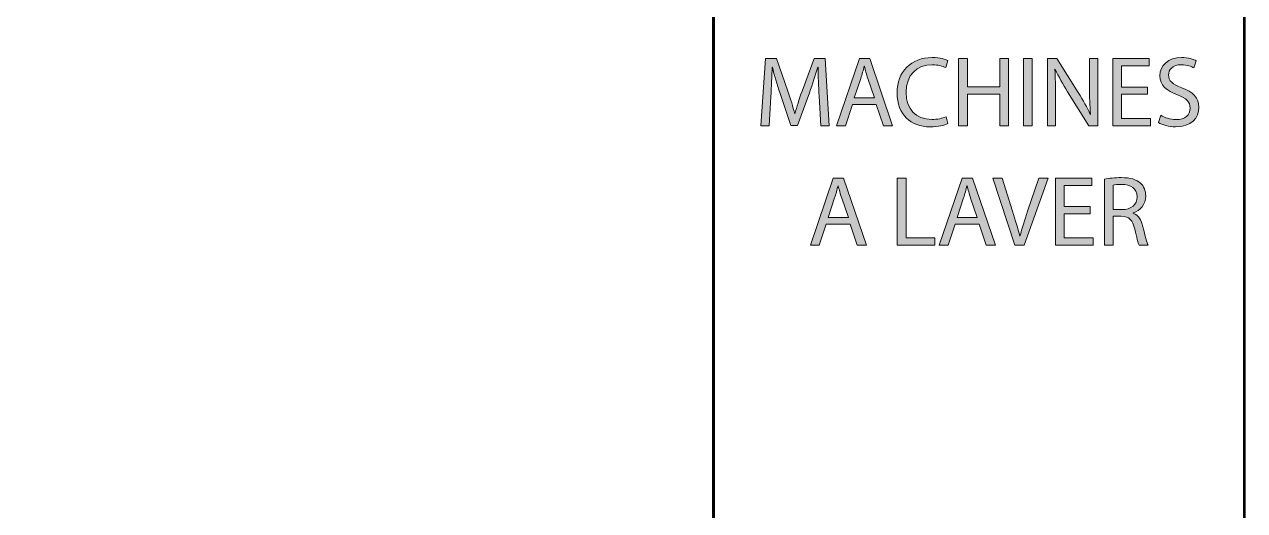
# Model space of a CAD drawing. Header units: inches. Extents: x 1 to 361, y -269 to -21.
# Drawn here: x 255.23 to 292, y -212.61 to -197.97 of the extents above; entities that cross this region are included whole.
import ezdxf

# ---------------------------------------------------------------- set-up
doc = ezdxf.new("R2010")
doc.units = ezdxf.units.IN
doc.header["$MEASUREMENT"] = 0
doc.layers.add('Layer 1', color=7, linetype='Continuous')

# ---------------------------------------------------------------- blocks, each defined once
blk = doc.blocks.new('block 20')
at = {"layer": 'Layer 1'}
h = blk.add_hatch(color=7, dxfattribs=at)
h.dxf.hatch_style = 2
edge = h.paths.add_edge_path()
edge.add_spline(control_points=[(279.177, -200.135), (279.162, -199.853), (279.144, -199.511), (279.144, -199.262), (279.144, -199.262), (279.138, -199.262), (279.138, -199.262), (279.067, -199.496), (278.985, -199.751), (278.883, -200.03), (278.883, -200.03), (278.526, -201.01), (278.526, -201.01), (278.526, -201.01), (278.329, -201.01), (278.329, -201.01), (278.329, -201.01), (277.999, -200.048), (277.999, -200.048), (277.903, -199.76), (277.825, -199.502), (277.768, -199.262), (277.768, -199.262), (277.762, -199.262), (277.762, -199.262), (277.756, -199.514), (277.741, -199.849), (277.723, -200.155), (277.723, -200.155), (277.669, -201.022), (277.669, -201.022), (277.669, -201.022), (277.42, -201.022), (277.42, -201.022), (277.42, -201.022), (277.561, -199.001), (277.561, -199.001), (277.561, -199.001), (277.894, -199.001), (277.894, -199.001), (277.894, -199.001), (278.238, -199.979), (278.238, -199.979), (278.322, -200.227), (278.389, -200.449), (278.442, -200.659), (278.442, -200.659), (278.448, -200.659), (278.448, -200.659), (278.502, -200.455), (278.575, -200.233), (278.664, -199.979), (278.664, -199.979), (279.024, -199.001), (279.024, -199.001), (279.024, -199.001), (279.357, -199.001), (279.357, -199.001), (279.357, -199.001), (279.483, -201.022), (279.483, -201.022), (279.483, -201.022), (279.225, -201.022), (279.225, -201.022), (279.225, -201.022), (279.177, -200.135), (279.177, -200.135)], knot_values=[0, 0, 0, 0, 1, 1, 1, 2, 2, 2, 3, 3, 3, 4, 4, 4, 5, 5, 5, 6, 6, 6, 7, 7, 7, 8, 8, 8, 9, 9, 9, 10, 10, 10, 11, 11, 11, 12, 12, 12, 13, 13, 13, 14, 14, 14, 15, 15, 15, 16, 16, 16, 17, 17, 17, 18, 18, 18, 19, 19, 19, 20, 20, 20, 21, 21, 21, 22, 22, 22, 22], degree=3, periodic=1)
h = blk.add_hatch(color=7, dxfattribs=at)
h.dxf.hatch_style = 2
h.paths.add_polyline_path([(280.182, -200.386), (279.972, -201.022), (279.702, -201.022), (280.391, -199.001), (280.704, -199.001), (281.393, -201.022), (281.114, -201.022), (280.899, -200.386)])
edge = h.paths.add_edge_path()
edge.add_spline(control_points=[(280.848, -200.182), (280.848, -200.182), (280.646, -199.601), (280.646, -199.601), (280.602, -199.469), (280.571, -199.349), (280.542, -199.232), (280.542, -199.232), (280.536, -199.232), (280.536, -199.232), (280.506, -199.349), (280.476, -199.475), (280.434, -199.598), (280.434, -199.598), (280.236, -200.182), (280.236, -200.182), (280.236, -200.182), (280.848, -200.182), (280.848, -200.182)], knot_values=[0, 0, 0, 0, 1, 1, 1, 2, 2, 2, 3, 3, 3, 4, 4, 4, 5, 5, 5, 6, 6, 6, 6], degree=3, periodic=1)
h = blk.add_hatch(color=7, dxfattribs=at)
h.dxf.hatch_style = 2
edge = h.paths.add_edge_path()
edge.add_spline(control_points=[(283.055, -200.959), (282.962, -201.007), (282.767, -201.055), (282.521, -201.055), (281.951, -201.055), (281.526, -200.695), (281.526, -200.03), (281.526, -199.394), (281.954, -198.968), (282.581, -198.968), (282.829, -198.968), (282.991, -199.022), (283.061, -199.058), (283.061, -199.058), (282.995, -199.271), (282.995, -199.271), (282.899, -199.223), (282.758, -199.187), (282.589, -199.187), (282.116, -199.187), (281.801, -199.49), (281.801, -200.02), (281.801, -200.518), (282.086, -200.833), (282.575, -200.833), (282.737, -200.833), (282.899, -200.8), (283.004, -200.749), (283.004, -200.749), (283.055, -200.959), (283.055, -200.959)], knot_values=[0, 0, 0, 0, 1, 1, 1, 2, 2, 2, 3, 3, 3, 4, 4, 4, 5, 5, 5, 6, 6, 6, 7, 7, 7, 8, 8, 8, 9, 9, 9, 10, 10, 10, 10], degree=3, periodic=1)
h = blk.add_hatch(color=7, dxfattribs=at)
h.dxf.hatch_style = 2
h.paths.add_polyline_path([(283.645, -199.001), (283.645, -199.847), (284.623, -199.847), (284.623, -199.001), (284.887, -199.001), (284.887, -201.022), (284.623, -201.022), (284.623, -200.075), (283.645, -200.075), (283.645, -201.022), (283.381, -201.022), (283.381, -199.001)])
h = blk.add_hatch(color=7, dxfattribs=at)
h.dxf.hatch_style = 2
h.paths.add_polyline_path([(285.6, -199.001), (285.6, -201.022), (285.337, -201.022), (285.337, -199.001)])
h = blk.add_hatch(color=7, dxfattribs=at)
h.dxf.hatch_style = 2
edge = h.paths.add_edge_path()
edge.add_spline(control_points=[(286.056, -201.022), (286.056, -201.022), (286.056, -199.001), (286.056, -199.001), (286.056, -199.001), (286.344, -199.001), (286.344, -199.001), (286.344, -199.001), (286.988, -200.024), (286.988, -200.024), (287.136, -200.26), (287.256, -200.474), (287.349, -200.68), (287.349, -200.68), (287.357, -200.677), (287.357, -200.677), (287.333, -200.407), (287.327, -200.162), (287.327, -199.847), (287.327, -199.847), (287.327, -199.001), (287.327, -199.001), (287.327, -199.001), (287.573, -199.001), (287.573, -199.001), (287.573, -199.001), (287.573, -201.022), (287.573, -201.022), (287.573, -201.022), (287.309, -201.022), (287.309, -201.022), (287.309, -201.022), (286.668, -199.997), (286.668, -199.997), (286.527, -199.772), (286.391, -199.541), (286.293, -199.322), (286.293, -199.322), (286.284, -199.325), (286.284, -199.325), (286.299, -199.58), (286.302, -199.823), (286.302, -200.158), (286.302, -200.158), (286.302, -201.022), (286.302, -201.022), (286.302, -201.022), (286.056, -201.022), (286.056, -201.022)], knot_values=[0, 0, 0, 0, 1, 1, 1, 2, 2, 2, 3, 3, 3, 4, 4, 4, 5, 5, 5, 6, 6, 6, 7, 7, 7, 8, 8, 8, 9, 9, 9, 10, 10, 10, 11, 11, 11, 12, 12, 12, 13, 13, 13, 14, 14, 14, 15, 15, 15, 16, 16, 16, 16], degree=3, periodic=1)
h = blk.add_hatch(color=7, dxfattribs=at)
h.dxf.hatch_style = 2
h.paths.add_polyline_path([(289.072, -200.075), (288.29, -200.075), (288.29, -200.803), (289.165, -200.803), (289.165, -201.022), (288.026, -201.022), (288.026, -199.001), (289.121, -199.001), (289.121, -199.22), (288.29, -199.22), (288.29, -199.858), (289.072, -199.858)])
h = blk.add_hatch(color=7, dxfattribs=at)
h.dxf.hatch_style = 2
edge = h.paths.add_edge_path()
edge.add_spline(control_points=[(289.471, -200.704), (289.589, -200.779), (289.756, -200.836), (289.936, -200.836), (290.203, -200.836), (290.359, -200.695), (290.359, -200.491), (290.359, -200.306), (290.251, -200.195), (289.978, -200.093), (289.648, -199.973), (289.445, -199.798), (289.445, -199.517), (289.445, -199.202), (289.705, -198.968), (290.098, -198.968), (290.302, -198.968), (290.455, -199.016), (290.541, -199.067), (290.541, -199.067), (290.47, -199.28), (290.47, -199.28), (290.407, -199.241), (290.272, -199.184), (290.089, -199.184), (289.813, -199.184), (289.708, -199.349), (289.708, -199.487), (289.708, -199.676), (289.831, -199.769), (290.11, -199.877), (290.452, -200.009), (290.623, -200.173), (290.623, -200.47), (290.623, -200.782), (290.395, -201.055), (289.918, -201.055), (289.724, -201.055), (289.511, -200.995), (289.402, -200.923), (289.402, -200.923), (289.471, -200.704), (289.471, -200.704)], knot_values=[0, 0, 0, 0, 1, 1, 1, 2, 2, 2, 3, 3, 3, 4, 4, 4, 5, 5, 5, 6, 6, 6, 7, 7, 7, 8, 8, 8, 9, 9, 9, 10, 10, 10, 11, 11, 11, 12, 12, 12, 13, 13, 13, 14, 14, 14, 14], degree=3, periodic=1)
h = blk.add_hatch(color=7, dxfattribs=at)
h.dxf.hatch_style = 2
h.paths.add_polyline_path([(279.393, -203.984), (279.183, -204.62), (278.914, -204.62), (279.603, -202.599), (279.915, -202.599), (280.604, -204.62), (280.325, -204.62), (280.11, -203.984)])
edge = h.paths.add_edge_path()
edge.add_spline(control_points=[(280.059, -203.78), (280.059, -203.78), (279.858, -203.199), (279.858, -203.199), (279.813, -203.067), (279.783, -202.947), (279.753, -202.83), (279.753, -202.83), (279.747, -202.83), (279.747, -202.83), (279.717, -202.947), (279.687, -203.073), (279.645, -203.196), (279.645, -203.196), (279.447, -203.78), (279.447, -203.78), (279.447, -203.78), (280.059, -203.78), (280.059, -203.78)], knot_values=[0, 0, 0, 0, 1, 1, 1, 2, 2, 2, 3, 3, 3, 4, 4, 4, 5, 5, 5, 6, 6, 6, 6], degree=3, periodic=1)
h = blk.add_hatch(color=7, dxfattribs=at)
h.dxf.hatch_style = 2
h.paths.add_polyline_path([(281.534, -202.599), (281.798, -202.599), (281.798, -204.401), (282.661, -204.401), (282.661, -204.62), (281.534, -204.62)])
h = blk.add_hatch(color=7, dxfattribs=at)
h.dxf.hatch_style = 2
h.paths.add_polyline_path([(283.279, -203.984), (283.069, -204.62), (282.8, -204.62), (283.489, -202.599), (283.801, -202.599), (284.49, -204.62), (284.211, -204.62), (283.996, -203.984)])
edge = h.paths.add_edge_path()
edge.add_spline(control_points=[(283.945, -203.78), (283.945, -203.78), (283.744, -203.199), (283.744, -203.199), (283.699, -203.067), (283.669, -202.947), (283.639, -202.83), (283.639, -202.83), (283.633, -202.83), (283.633, -202.83), (283.603, -202.947), (283.573, -203.073), (283.531, -203.196), (283.531, -203.196), (283.333, -203.78), (283.333, -203.78), (283.333, -203.78), (283.945, -203.78), (283.945, -203.78)], knot_values=[0, 0, 0, 0, 1, 1, 1, 2, 2, 2, 3, 3, 3, 4, 4, 4, 5, 5, 5, 6, 6, 6, 6], degree=3, periodic=1)
h = blk.add_hatch(color=7, dxfattribs=at)
h.dxf.hatch_style = 2
edge = h.paths.add_edge_path()
edge.add_spline(control_points=[(285.072, -204.62), (285.072, -204.62), (284.41, -202.599), (284.41, -202.599), (284.41, -202.599), (284.694, -202.599), (284.694, -202.599), (284.694, -202.599), (285.009, -203.594), (285.009, -203.594), (285.093, -203.867), (285.168, -204.113), (285.225, -204.35), (285.225, -204.35), (285.231, -204.35), (285.231, -204.35), (285.288, -204.116), (285.369, -203.861), (285.462, -203.597), (285.462, -203.597), (285.804, -202.599), (285.804, -202.599), (285.804, -202.599), (286.083, -202.599), (286.083, -202.599), (286.083, -202.599), (285.36, -204.62), (285.36, -204.62), (285.36, -204.62), (285.072, -204.62), (285.072, -204.62)], knot_values=[0, 0, 0, 0, 1, 1, 1, 2, 2, 2, 3, 3, 3, 4, 4, 4, 5, 5, 5, 6, 6, 6, 7, 7, 7, 8, 8, 8, 9, 9, 9, 10, 10, 10, 10], degree=3, periodic=1)
h = blk.add_hatch(color=7, dxfattribs=at)
h.dxf.hatch_style = 2
h.paths.add_polyline_path([(287.345, -203.672), (286.562, -203.672), (286.562, -204.401), (287.438, -204.401), (287.438, -204.62), (286.298, -204.62), (286.298, -202.599), (287.393, -202.599), (287.393, -202.818), (286.562, -202.818), (286.562, -203.457), (287.345, -203.457)])
h = blk.add_hatch(color=7, dxfattribs=at)
h.dxf.hatch_style = 2
edge = h.paths.add_edge_path()
edge.add_spline(control_points=[(287.777, -202.626), (287.909, -202.602), (288.101, -202.584), (288.278, -202.584), (288.557, -202.584), (288.74, -202.638), (288.862, -202.749), (288.962, -202.839), (289.021, -202.977), (289.021, -203.136), (289.021, -203.399), (288.853, -203.577), (288.644, -203.648), (288.644, -203.648), (288.644, -203.658), (288.644, -203.658), (288.797, -203.712), (288.89, -203.856), (288.937, -204.065), (289.004, -204.347), (289.052, -204.542), (289.093, -204.62), (289.093, -204.62), (288.824, -204.62), (288.824, -204.62), (288.791, -204.56), (288.746, -204.389), (288.691, -204.137), (288.631, -203.858), (288.521, -203.754), (288.284, -203.745), (288.284, -203.745), (288.038, -203.745), (288.038, -203.745), (288.038, -203.745), (288.038, -204.62), (288.038, -204.62), (288.038, -204.62), (287.777, -204.62), (287.777, -204.62), (287.777, -204.62), (287.777, -202.626), (287.777, -202.626)], knot_values=[0, 0, 0, 0, 1, 1, 1, 2, 2, 2, 3, 3, 3, 4, 4, 4, 5, 5, 5, 6, 6, 6, 7, 7, 7, 8, 8, 8, 9, 9, 9, 10, 10, 10, 11, 11, 11, 12, 12, 12, 13, 13, 13, 14, 14, 14, 14], degree=3, periodic=1)
edge = h.paths.add_edge_path()
edge.add_spline(control_points=[(288.038, -203.547), (288.038, -203.547), (288.305, -203.547), (288.305, -203.547), (288.584, -203.547), (288.76, -203.394), (288.76, -203.163), (288.76, -202.902), (288.572, -202.788), (288.296, -202.788), (288.17, -202.788), (288.083, -202.797), (288.038, -202.809), (288.038, -202.809), (288.038, -203.547), (288.038, -203.547)], knot_values=[0, 0, 0, 0, 1, 1, 1, 2, 2, 2, 3, 3, 3, 4, 4, 4, 5, 5, 5, 5], degree=3, periodic=1)
at = {"layer": 'Layer 1', "lineweight": 0}
for points in [[(280.182, -200.386), (279.972, -201.022), (279.702, -201.022), (280.391, -199.001), (280.704, -199.001), (281.393, -201.022), (281.114, -201.022), (280.899, -200.386), (280.182, -200.386)], [(283.645, -199.001), (283.645, -199.847), (284.623, -199.847), (284.623, -199.001), (284.887, -199.001), (284.887, -201.022), (284.623, -201.022), (284.623, -200.075), (283.645, -200.075), (283.645, -201.022), (283.381, -201.022), (283.381, -199.001), (283.645, -199.001)], [(285.6, -199.001), (285.6, -201.022), (285.337, -201.022), (285.337, -199.001), (285.6, -199.001)], [(289.072, -200.075), (288.29, -200.075), (288.29, -200.803), (289.165, -200.803), (289.165, -201.022), (288.026, -201.022), (288.026, -199.001), (289.121, -199.001), (289.121, -199.22), (288.29, -199.22), (288.29, -199.858), (289.072, -199.858), (289.072, -200.075)], [(279.393, -203.984), (279.183, -204.62), (278.914, -204.62), (279.603, -202.599), (279.915, -202.599), (280.604, -204.62), (280.325, -204.62), (280.11, -203.984), (279.393, -203.984)], [(281.534, -202.599), (281.798, -202.599), (281.798, -204.401), (282.661, -204.401), (282.661, -204.62), (281.534, -204.62), (281.534, -202.599)], [(283.279, -203.984), (283.069, -204.62), (282.8, -204.62), (283.489, -202.599), (283.801, -202.599), (284.49, -204.62), (284.211, -204.62), (283.996, -203.984), (283.279, -203.984)], [(287.345, -203.672), (286.562, -203.672), (286.562, -204.401), (287.438, -204.401), (287.438, -204.62), (286.298, -204.62), (286.298, -202.599), (287.393, -202.599), (287.393, -202.818), (286.562, -202.818), (286.562, -203.457), (287.345, -203.457), (287.345, -203.672)]]:
    blk.add_lwpolyline(points, dxfattribs=at)
for points, knots in [([(279.177, -200.135), (279.162, -199.853), (279.144, -199.511), (279.144, -199.262), (279.144, -199.262), (279.138, -199.262), (279.138, -199.262), (279.067, -199.496), (278.985, -199.751), (278.883, -200.03), (278.883, -200.03), (278.526, -201.01), (278.526, -201.01), (278.526, -201.01), (278.329, -201.01), (278.329, -201.01), (278.329, -201.01), (277.999, -200.048), (277.999, -200.048), (277.903, -199.76), (277.825, -199.502), (277.768, -199.262), (277.768, -199.262), (277.762, -199.262), (277.762, -199.262), (277.756, -199.514), (277.741, -199.849), (277.723, -200.155), (277.723, -200.155), (277.669, -201.022), (277.669, -201.022), (277.669, -201.022), (277.42, -201.022), (277.42, -201.022), (277.42, -201.022), (277.561, -199.001), (277.561, -199.001), (277.561, -199.001), (277.894, -199.001), (277.894, -199.001), (277.894, -199.001), (278.238, -199.979), (278.238, -199.979), (278.322, -200.227), (278.389, -200.449), (278.442, -200.659), (278.442, -200.659), (278.448, -200.659), (278.448, -200.659), (278.502, -200.455), (278.575, -200.233), (278.664, -199.979), (278.664, -199.979), (279.024, -199.001), (279.024, -199.001), (279.024, -199.001), (279.357, -199.001), (279.357, -199.001), (279.357, -199.001), (279.483, -201.022), (279.483, -201.022), (279.483, -201.022), (279.225, -201.022), (279.225, -201.022), (279.225, -201.022), (279.177, -200.135), (279.177, -200.135)], [0, 0, 0, 0, 1, 1, 1, 2, 2, 2, 3, 3, 3, 4, 4, 4, 5, 5, 5, 6, 6, 6, 7, 7, 7, 8, 8, 8, 9, 9, 9, 10, 10, 10, 11, 11, 11, 12, 12, 12, 13, 13, 13, 14, 14, 14, 15, 15, 15, 16, 16, 16, 17, 17, 17, 18, 18, 18, 19, 19, 19, 20, 20, 20, 21, 21, 21, 22, 22, 22, 22]), ([(280.848, -200.182), (280.848, -200.182), (280.646, -199.601), (280.646, -199.601), (280.602, -199.469), (280.571, -199.349), (280.542, -199.232), (280.542, -199.232), (280.536, -199.232), (280.536, -199.232), (280.506, -199.349), (280.476, -199.475), (280.434, -199.598), (280.434, -199.598), (280.236, -200.182), (280.236, -200.182), (280.236, -200.182), (280.848, -200.182), (280.848, -200.182)], [0, 0, 0, 0, 1, 1, 1, 2, 2, 2, 3, 3, 3, 4, 4, 4, 5, 5, 5, 6, 6, 6, 6]), ([(283.055, -200.959), (282.962, -201.007), (282.767, -201.055), (282.521, -201.055), (281.951, -201.055), (281.526, -200.695), (281.526, -200.03), (281.526, -199.394), (281.954, -198.968), (282.581, -198.968), (282.829, -198.968), (282.991, -199.022), (283.061, -199.058), (283.061, -199.058), (282.995, -199.271), (282.995, -199.271), (282.899, -199.223), (282.758, -199.187), (282.589, -199.187), (282.116, -199.187), (281.801, -199.49), (281.801, -200.02), (281.801, -200.518), (282.086, -200.833), (282.575, -200.833), (282.737, -200.833), (282.899, -200.8), (283.004, -200.749), (283.004, -200.749), (283.055, -200.959), (283.055, -200.959)], [0, 0, 0, 0, 1, 1, 1, 2, 2, 2, 3, 3, 3, 4, 4, 4, 5, 5, 5, 6, 6, 6, 7, 7, 7, 8, 8, 8, 9, 9, 9, 10, 10, 10, 10]), ([(286.056, -201.022), (286.056, -201.022), (286.056, -199.001), (286.056, -199.001), (286.056, -199.001), (286.344, -199.001), (286.344, -199.001), (286.344, -199.001), (286.988, -200.024), (286.988, -200.024), (287.136, -200.26), (287.256, -200.474), (287.349, -200.68), (287.349, -200.68), (287.357, -200.677), (287.357, -200.677), (287.333, -200.407), (287.327, -200.162), (287.327, -199.847), (287.327, -199.847), (287.327, -199.001), (287.327, -199.001), (287.327, -199.001), (287.573, -199.001), (287.573, -199.001), (287.573, -199.001), (287.573, -201.022), (287.573, -201.022), (287.573, -201.022), (287.309, -201.022), (287.309, -201.022), (287.309, -201.022), (286.668, -199.997), (286.668, -199.997), (286.527, -199.772), (286.391, -199.541), (286.293, -199.322), (286.293, -199.322), (286.284, -199.325), (286.284, -199.325), (286.299, -199.58), (286.302, -199.823), (286.302, -200.158), (286.302, -200.158), (286.302, -201.022), (286.302, -201.022), (286.302, -201.022), (286.056, -201.022), (286.056, -201.022)], [0, 0, 0, 0, 1, 1, 1, 2, 2, 2, 3, 3, 3, 4, 4, 4, 5, 5, 5, 6, 6, 6, 7, 7, 7, 8, 8, 8, 9, 9, 9, 10, 10, 10, 11, 11, 11, 12, 12, 12, 13, 13, 13, 14, 14, 14, 15, 15, 15, 16, 16, 16, 16]), ([(289.471, -200.704), (289.589, -200.779), (289.756, -200.836), (289.936, -200.836), (290.203, -200.836), (290.359, -200.695), (290.359, -200.491), (290.359, -200.306), (290.251, -200.195), (289.978, -200.093), (289.648, -199.973), (289.445, -199.798), (289.445, -199.517), (289.445, -199.202), (289.705, -198.968), (290.098, -198.968), (290.302, -198.968), (290.455, -199.016), (290.541, -199.067), (290.541, -199.067), (290.47, -199.28), (290.47, -199.28), (290.407, -199.241), (290.272, -199.184), (290.089, -199.184), (289.813, -199.184), (289.708, -199.349), (289.708, -199.487), (289.708, -199.676), (289.831, -199.769), (290.11, -199.877), (290.452, -200.009), (290.623, -200.173), (290.623, -200.47), (290.623, -200.782), (290.395, -201.055), (289.918, -201.055), (289.724, -201.055), (289.511, -200.995), (289.402, -200.923), (289.402, -200.923), (289.471, -200.704), (289.471, -200.704)], [0, 0, 0, 0, 1, 1, 1, 2, 2, 2, 3, 3, 3, 4, 4, 4, 5, 5, 5, 6, 6, 6, 7, 7, 7, 8, 8, 8, 9, 9, 9, 10, 10, 10, 11, 11, 11, 12, 12, 12, 13, 13, 13, 14, 14, 14, 14]), ([(285.072, -204.62), (285.072, -204.62), (284.41, -202.599), (284.41, -202.599), (284.41, -202.599), (284.694, -202.599), (284.694, -202.599), (284.694, -202.599), (285.009, -203.594), (285.009, -203.594), (285.093, -203.867), (285.168, -204.113), (285.225, -204.35), (285.225, -204.35), (285.231, -204.35), (285.231, -204.35), (285.288, -204.116), (285.369, -203.861), (285.462, -203.597), (285.462, -203.597), (285.804, -202.599), (285.804, -202.599), (285.804, -202.599), (286.083, -202.599), (286.083, -202.599), (286.083, -202.599), (285.36, -204.62), (285.36, -204.62), (285.36, -204.62), (285.072, -204.62), (285.072, -204.62)], [0, 0, 0, 0, 1, 1, 1, 2, 2, 2, 3, 3, 3, 4, 4, 4, 5, 5, 5, 6, 6, 6, 7, 7, 7, 8, 8, 8, 9, 9, 9, 10, 10, 10, 10]), ([(287.777, -202.626), (287.909, -202.602), (288.101, -202.584), (288.278, -202.584), (288.557, -202.584), (288.74, -202.638), (288.862, -202.749), (288.962, -202.839), (289.021, -202.977), (289.021, -203.136), (289.021, -203.399), (288.853, -203.577), (288.644, -203.648), (288.644, -203.648), (288.644, -203.658), (288.644, -203.658), (288.797, -203.712), (288.89, -203.856), (288.937, -204.065), (289.004, -204.347), (289.052, -204.542), (289.093, -204.62), (289.093, -204.62), (288.824, -204.62), (288.824, -204.62), (288.791, -204.56), (288.746, -204.389), (288.691, -204.137), (288.631, -203.858), (288.521, -203.754), (288.284, -203.745), (288.284, -203.745), (288.038, -203.745), (288.038, -203.745), (288.038, -203.745), (288.038, -204.62), (288.038, -204.62), (288.038, -204.62), (287.777, -204.62), (287.777, -204.62), (287.777, -204.62), (287.777, -202.626), (287.777, -202.626)], [0, 0, 0, 0, 1, 1, 1, 2, 2, 2, 3, 3, 3, 4, 4, 4, 5, 5, 5, 6, 6, 6, 7, 7, 7, 8, 8, 8, 9, 9, 9, 10, 10, 10, 11, 11, 11, 12, 12, 12, 13, 13, 13, 14, 14, 14, 14]), ([(280.059, -203.78), (280.059, -203.78), (279.858, -203.199), (279.858, -203.199), (279.813, -203.067), (279.783, -202.947), (279.753, -202.83), (279.753, -202.83), (279.747, -202.83), (279.747, -202.83), (279.717, -202.947), (279.687, -203.073), (279.645, -203.196), (279.645, -203.196), (279.447, -203.78), (279.447, -203.78), (279.447, -203.78), (280.059, -203.78), (280.059, -203.78)], [0, 0, 0, 0, 1, 1, 1, 2, 2, 2, 3, 3, 3, 4, 4, 4, 5, 5, 5, 6, 6, 6, 6]), ([(283.945, -203.78), (283.945, -203.78), (283.744, -203.199), (283.744, -203.199), (283.699, -203.067), (283.669, -202.947), (283.639, -202.83), (283.639, -202.83), (283.633, -202.83), (283.633, -202.83), (283.603, -202.947), (283.573, -203.073), (283.531, -203.196), (283.531, -203.196), (283.333, -203.78), (283.333, -203.78), (283.333, -203.78), (283.945, -203.78), (283.945, -203.78)], [0, 0, 0, 0, 1, 1, 1, 2, 2, 2, 3, 3, 3, 4, 4, 4, 5, 5, 5, 6, 6, 6, 6]), ([(288.038, -203.547), (288.038, -203.547), (288.305, -203.547), (288.305, -203.547), (288.584, -203.547), (288.76, -203.394), (288.76, -203.163), (288.76, -202.902), (288.572, -202.788), (288.296, -202.788), (288.17, -202.788), (288.083, -202.797), (288.038, -202.809), (288.038, -202.809), (288.038, -203.547), (288.038, -203.547)], [0, 0, 0, 0, 1, 1, 1, 2, 2, 2, 3, 3, 3, 4, 4, 4, 5, 5, 5, 5])]:
    blk.add_open_spline(points, degree=3, knots=knots, dxfattribs=at)

msp = doc.modelspace()

# ---------------------------------------------------------------- linework, layer by layer
at = {"layer": 'Layer 1', "color": 7, "lineweight": 53}
for points in [[(276, -197), (212.044, -197), (212.044, -252.999), (276, -252.999), (276, -197)], [(292, -197), (275.985, -197), (275.985, -252.999), (292, -252.999), (292, -197)]]:
    msp.add_lwpolyline(points, dxfattribs=at)

# ---------------------------------------------------------------- block references
at = {"layer": 'Layer 1'}
msp.add_blockref('block 20', (0, 0), dxfattribs=at)

doc.saveas('drawing.dxf')
